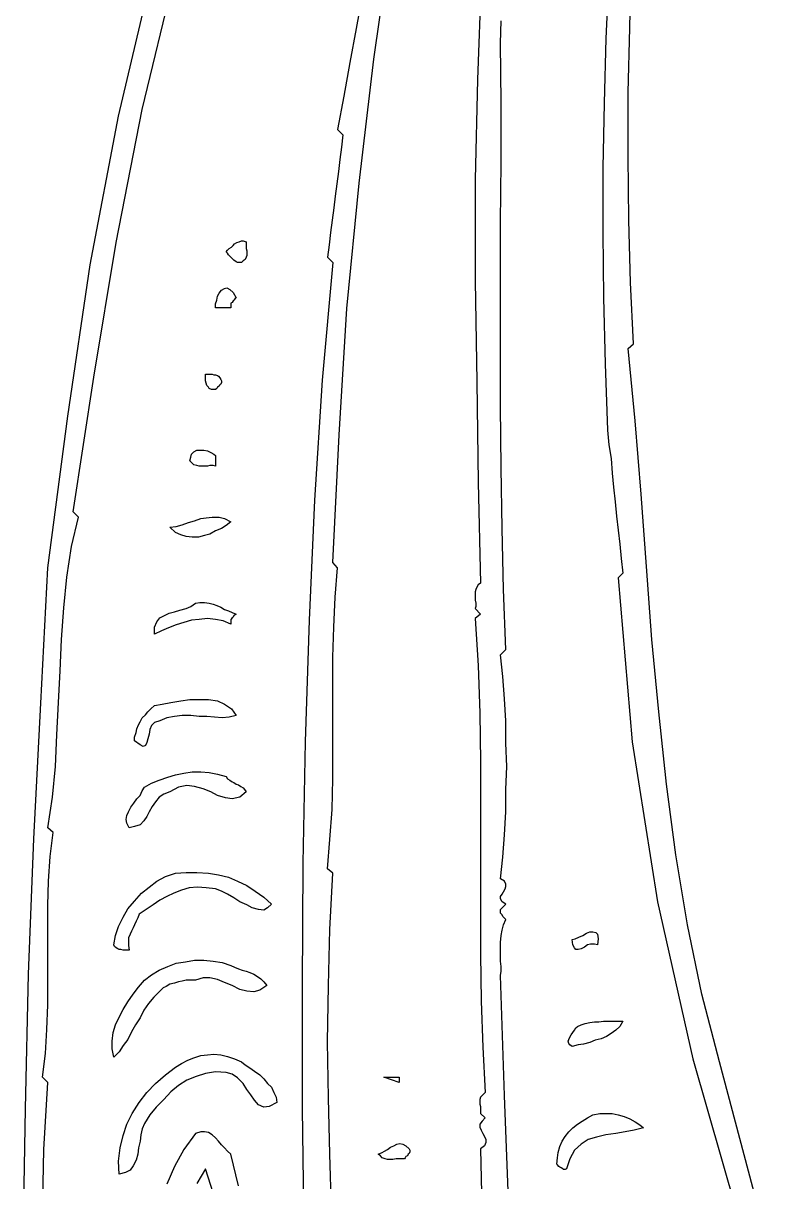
# Model space of a CAD drawing. Extents: x 0 to 5.57, y 0.04 to 9.51.
# Drawn here: x 0.802 to 1.772, y 6.473 to 7.979 of the extents above; entities that cross this region are included whole.
import ezdxf

# ---------------------------------------------------------------- set-up
doc = ezdxf.new("R2010")
doc.units = 0
doc.layers.add('1', color=7, linetype='Continuous')

msp = doc.modelspace()

# ---------------------------------------------------------------- linework, layer by layer
for points in [[(0.802, 6.394), (0.805, 6.568), (0.809, 6.743), (0.816, 6.919), (0.825, 7.095), (0.834, 7.271), (0.86, 7.468), (0.889, 7.665), (0.926, 7.858), (0.971, 8.049)], [(1.092, 7.695), (1.092, 7.692), (1.092, 7.689), (1.092, 7.686), (1.093, 7.683), (1.093, 7.68), (1.093, 7.677), (1.092, 7.675), (1.091, 7.672), (1.088, 7.67), (1.086, 7.668), (1.083, 7.668), (1.081, 7.668), (1.079, 7.669), (1.076, 7.671), (1.074, 7.673), (1.073, 7.674), (1.071, 7.676), (1.069, 7.678), (1.068, 7.68), (1.066, 7.682), (1.068, 7.684), (1.07, 7.686), (1.073, 7.688), (1.075, 7.69), (1.077, 7.692), (1.08, 7.694), (1.083, 7.695), (1.086, 7.696), (1.088, 7.696), (1.092, 7.695)], [(1.079, 7.622), (1.078, 7.621), (1.076, 7.619), (1.075, 7.618), (1.074, 7.616), (1.072, 7.615), (1.072, 7.613), (1.072, 7.611), (1.072, 7.609), (1.052, 7.609), (1.052, 7.614), (1.054, 7.619), (1.055, 7.624), (1.057, 7.628), (1.06, 7.632), (1.064, 7.634), (1.067, 7.635), (1.071, 7.633), (1.075, 7.629), (1.079, 7.622)], [(1.059, 7.516), (1.06, 7.514), (1.06, 7.512), (1.059, 7.51), (1.058, 7.509), (1.057, 7.507), (1.055, 7.506), (1.054, 7.504), (1.052, 7.503), (1.049, 7.503), (1.047, 7.503), (1.044, 7.504), (1.043, 7.506), (1.041, 7.508), (1.04, 7.511), (1.039, 7.514), (1.039, 7.517), (1.039, 7.52), (1.039, 7.523), (1.042, 7.523), (1.045, 7.523), (1.048, 7.523), (1.05, 7.522), (1.052, 7.522), (1.055, 7.521), (1.056, 7.52), (1.058, 7.518), (1.059, 7.516)], [(1.052, 7.417), (1.052, 7.403), (1.049, 7.404), (1.045, 7.404), (1.042, 7.403), (1.038, 7.403), (1.034, 7.403), (1.031, 7.403), (1.028, 7.404), (1.024, 7.405), (1.022, 7.407), (1.019, 7.41), (1.02, 7.415), (1.021, 7.419), (1.024, 7.422), (1.028, 7.424), (1.032, 7.424), (1.037, 7.424), (1.042, 7.423), (1.046, 7.421), (1.05, 7.419), (1.052, 7.417)], [(1.072, 7.331), (1.066, 7.326), (1.06, 7.322), (1.052, 7.319), (1.045, 7.315), (1.038, 7.313), (1.03, 7.311), (1.022, 7.311), (1.014, 7.312), (1.007, 7.314), (1, 7.317), (0.993, 7.324), (1.001, 7.325), (1.009, 7.327), (1.017, 7.33), (1.025, 7.332), (1.033, 7.335), (1.04, 7.336), (1.048, 7.337), (1.057, 7.337), (1.064, 7.335), (1.072, 7.331)], [(1.079, 7.211), (1.078, 7.21), (1.076, 7.209), (1.075, 7.207), (1.074, 7.206), (1.072, 7.204), (1.072, 7.202), (1.072, 7.2), (1.072, 7.198), (1.062, 7.202), (1.052, 7.204), (1.042, 7.205), (1.031, 7.204), (1.021, 7.203), (1.011, 7.2), (1.001, 7.197), (0.991, 7.193), (0.982, 7.189), (0.973, 7.185), (0.973, 7.194), (0.976, 7.201), (0.98, 7.206), (0.986, 7.209), (0.992, 7.212), (0.999, 7.214), (1.006, 7.216), (1.014, 7.218), (1.02, 7.221), (1.026, 7.225), (1.032, 7.226), (1.038, 7.226), (1.044, 7.225), (1.049, 7.224), (1.054, 7.222), (1.059, 7.22), (1.064, 7.217), (1.069, 7.215), (1.074, 7.213), (1.079, 7.211)], [(1.079, 7.079), (1.07, 7.077), (1.061, 7.076), (1.051, 7.077), (1.041, 7.078), (1.031, 7.078), (1.02, 7.079), (1.009, 7.079), (0.999, 7.078), (0.989, 7.076), (0.98, 7.072), (0.973, 7.07), (0.969, 7.066), (0.967, 7.061), (0.966, 7.055), (0.964, 7.049), (0.963, 7.044), (0.961, 7.04), (0.958, 7.039), (0.954, 7.041), (0.947, 7.046), (0.947, 7.051), (0.949, 7.057), (0.95, 7.062), (0.952, 7.067), (0.954, 7.071), (0.957, 7.076), (0.961, 7.08), (0.964, 7.084), (0.968, 7.088), (0.973, 7.092), (0.983, 7.094), (0.994, 7.096), (1.007, 7.098), (1.019, 7.1), (1.031, 7.1), (1.043, 7.1), (1.055, 7.098), (1.064, 7.094), (1.073, 7.088), (1.079, 7.079)], [(1.092, 6.98), (1.084, 6.973), (1.074, 6.971), (1.065, 6.972), (1.055, 6.975), (1.046, 6.98), (1.036, 6.984), (1.025, 6.987), (1.015, 6.988), (1.004, 6.986), (0.993, 6.98), (0.985, 6.977), (0.979, 6.973), (0.974, 6.967), (0.97, 6.961), (0.966, 6.954), (0.963, 6.948), (0.959, 6.942), (0.954, 6.937), (0.947, 6.935), (0.94, 6.933), (0.937, 6.939), (0.936, 6.944), (0.937, 6.949), (0.939, 6.954), (0.942, 6.96), (0.946, 6.965), (0.95, 6.971), (0.954, 6.975), (0.957, 6.981), (0.96, 6.986), (0.969, 6.991), (0.979, 6.995), (0.99, 6.999), (1, 7.002), (1.011, 7.004), (1.022, 7.006), (1.033, 7.006), (1.044, 7.005), (1.055, 7.003), (1.066, 7), (1.068, 6.997), (1.071, 6.995), (1.074, 6.993), (1.076, 6.992), (1.079, 6.99), (1.082, 6.989), (1.085, 6.987), (1.088, 6.985), (1.09, 6.983), (1.092, 6.98)], [(1.125, 6.834), (1.12, 6.829), (1.115, 6.826), (1.108, 6.827), (1.1, 6.829), (1.093, 6.833), (1.084, 6.837), (1.076, 6.842), (1.068, 6.847), (1.06, 6.851), (1.052, 6.854), (1.04, 6.855), (1.029, 6.856), (1.018, 6.855), (1.008, 6.852), (0.998, 6.848), (0.989, 6.844), (0.98, 6.839), (0.971, 6.833), (0.962, 6.827), (0.953, 6.821), (0.951, 6.816), (0.949, 6.812), (0.947, 6.807), (0.945, 6.803), (0.943, 6.799), (0.941, 6.795), (0.939, 6.79), (0.939, 6.785), (0.939, 6.78), (0.94, 6.774), (0.937, 6.774), (0.934, 6.774), (0.932, 6.774), (0.929, 6.775), (0.927, 6.775), (0.925, 6.776), (0.923, 6.777), (0.921, 6.779), (0.92, 6.781), (0.922, 6.793), (0.926, 6.805), (0.932, 6.817), (0.938, 6.828), (0.947, 6.838), (0.956, 6.848), (0.966, 6.856), (0.976, 6.864), (0.987, 6.87), (1, 6.874), (1.014, 6.875), (1.028, 6.875), (1.043, 6.874), (1.056, 6.872), (1.069, 6.869), (1.081, 6.864), (1.093, 6.858), (1.104, 6.851), (1.115, 6.843), (1.125, 6.834)], [(1.549, 6.781), (1.545, 6.782), (1.54, 6.782), (1.536, 6.781), (1.532, 6.778), (1.528, 6.776), (1.524, 6.775), (1.521, 6.775), (1.519, 6.777), (1.517, 6.781), (1.516, 6.788), (1.52, 6.789), (1.525, 6.791), (1.53, 6.793), (1.535, 6.796), (1.539, 6.798), (1.543, 6.798), (1.547, 6.797), (1.549, 6.795), (1.55, 6.789), (1.549, 6.781)], [(1.119, 6.728), (1.11, 6.722), (1.102, 6.72), (1.093, 6.721), (1.084, 6.723), (1.074, 6.728), (1.064, 6.732), (1.055, 6.736), (1.045, 6.738), (1.036, 6.738), (1.026, 6.735), (1.023, 6.735), (1.019, 6.735), (1.014, 6.735), (1.009, 6.734), (1.004, 6.733), (0.999, 6.731), (0.993, 6.73), (0.988, 6.727), (0.984, 6.725), (0.98, 6.721), (0.972, 6.713), (0.965, 6.705), (0.959, 6.696), (0.954, 6.686), (0.948, 6.677), (0.943, 6.668), (0.938, 6.658), (0.932, 6.65), (0.927, 6.642), (0.92, 6.635), (0.918, 6.646), (0.918, 6.656), (0.919, 6.667), (0.922, 6.677), (0.927, 6.687), (0.932, 6.697), (0.938, 6.707), (0.945, 6.717), (0.952, 6.726), (0.96, 6.735), (0.969, 6.742), (0.979, 6.748), (0.99, 6.753), (1.001, 6.757), (1.013, 6.759), (1.025, 6.761), (1.037, 6.761), (1.049, 6.76), (1.061, 6.758), (1.072, 6.754), (1.077, 6.752), (1.082, 6.75), (1.087, 6.748), (1.092, 6.747), (1.097, 6.745), (1.102, 6.743), (1.107, 6.74), (1.111, 6.737), (1.115, 6.733), (1.119, 6.728)], [(1.582, 6.682), (1.578, 6.675), (1.573, 6.67), (1.567, 6.666), (1.561, 6.662), (1.554, 6.659), (1.546, 6.657), (1.539, 6.654), (1.531, 6.652), (1.524, 6.651), (1.516, 6.649), (1.513, 6.651), (1.512, 6.653), (1.511, 6.656), (1.512, 6.658), (1.513, 6.661), (1.515, 6.664), (1.517, 6.667), (1.519, 6.67), (1.521, 6.673), (1.523, 6.675), (1.528, 6.677), (1.533, 6.679), (1.539, 6.68), (1.545, 6.681), (1.551, 6.681), (1.557, 6.682), (1.564, 6.682), (1.57, 6.682), (1.576, 6.682), (1.582, 6.682)], [(1.132, 6.576), (1.122, 6.571), (1.115, 6.57), (1.108, 6.573), (1.103, 6.579), (1.098, 6.586), (1.093, 6.593), (1.088, 6.601), (1.081, 6.608), (1.074, 6.613), (1.066, 6.615), (1.052, 6.616), (1.039, 6.614), (1.027, 6.61), (1.015, 6.605), (1.004, 6.598), (0.994, 6.59), (0.985, 6.58), (0.975, 6.57), (0.967, 6.56), (0.96, 6.549), (0.957, 6.542), (0.955, 6.534), (0.954, 6.526), (0.952, 6.517), (0.951, 6.509), (0.949, 6.501), (0.945, 6.494), (0.941, 6.488), (0.935, 6.485), (0.927, 6.483), (0.926, 6.5), (0.928, 6.517), (0.932, 6.533), (0.937, 6.548), (0.944, 6.562), (0.953, 6.576), (0.963, 6.589), (0.974, 6.601), (0.987, 6.612), (1, 6.622), (1.008, 6.627), (1.016, 6.631), (1.024, 6.634), (1.033, 6.637), (1.042, 6.638), (1.05, 6.639), (1.059, 6.638), (1.068, 6.636), (1.077, 6.633), (1.086, 6.629), (1.091, 6.625), (1.097, 6.621), (1.103, 6.617), (1.11, 6.612), (1.115, 6.607), (1.12, 6.601), (1.125, 6.596), (1.128, 6.589), (1.131, 6.583), (1.132, 6.576)], [(1.291, 6.602), (1.271, 6.609), (1.291, 6.609), (1.291, 6.602)], [(1.609, 6.543), (1.597, 6.54), (1.585, 6.538), (1.573, 6.536), (1.56, 6.534), (1.548, 6.531), (1.537, 6.528), (1.528, 6.522), (1.519, 6.514), (1.513, 6.503), (1.509, 6.49), (1.507, 6.489), (1.505, 6.489), (1.504, 6.49), (1.502, 6.491), (1.5, 6.492), (1.499, 6.493), (1.497, 6.495), (1.496, 6.496), (1.497, 6.504), (1.498, 6.511), (1.5, 6.519), (1.503, 6.526), (1.507, 6.532), (1.512, 6.538), (1.517, 6.543), (1.523, 6.548), (1.529, 6.552), (1.536, 6.556), (1.543, 6.56), (1.552, 6.562), (1.56, 6.562), (1.568, 6.562), (1.576, 6.56), (1.584, 6.558), (1.591, 6.555), (1.598, 6.551), (1.604, 6.547), (1.609, 6.543)], [(1.304, 6.516), (1.305, 6.514), (1.305, 6.512), (1.304, 6.51), (1.303, 6.509), (1.302, 6.507), (1.3, 6.506), (1.299, 6.504), (1.298, 6.503), (1.294, 6.503), (1.29, 6.503), (1.287, 6.503), (1.283, 6.502), (1.279, 6.502), (1.276, 6.502), (1.273, 6.503), (1.269, 6.504), (1.267, 6.507), (1.264, 6.509), (1.269, 6.511), (1.272, 6.513), (1.276, 6.515), (1.28, 6.518), (1.284, 6.52), (1.288, 6.522), (1.292, 6.523), (1.296, 6.522), (1.3, 6.52), (1.304, 6.516)], [(1.056, 6.437), (1.039, 6.49), (1.028, 6.471)]]:
    msp.add_lwpolyline(points)
at = {"layer": '1'}
for points in [[(1.203, 6.437), (1.201, 6.509), (1.199, 6.582), (1.198, 6.655), (1.199, 6.728), (1.201, 6.801), (1.205, 6.874), (1.198, 6.88), (1.201, 6.918), (1.204, 6.957), (1.205, 6.997), (1.205, 7.036), (1.205, 7.076), (1.205, 7.115), (1.205, 7.155), (1.206, 7.194), (1.208, 7.233), (1.211, 7.271), (1.205, 7.278), (1.213, 7.444), (1.223, 7.608), (1.239, 7.771), (1.258, 7.932), (1.281, 8.092)], [(1.564, 8.043), (1.56, 7.959), (1.558, 7.875), (1.556, 7.791), (1.556, 7.707), (1.557, 7.622), (1.559, 7.536), (1.562, 7.45), (1.564, 7.431), (1.567, 7.413), (1.568, 7.394), (1.57, 7.376), (1.572, 7.357), (1.574, 7.338), (1.576, 7.32), (1.578, 7.302), (1.58, 7.283), (1.582, 7.264), (1.576, 7.258), (1.594, 7.045), (1.627, 6.837), (1.673, 6.633), (1.73, 6.435)], [(1.772, 6.387), (1.708, 6.629), (1.685, 6.717), (1.666, 6.807), (1.651, 6.898), (1.639, 6.99), (1.629, 7.084), (1.62, 7.178), (1.613, 7.273), (1.606, 7.367), (1.598, 7.462), (1.589, 7.556), (1.596, 7.562), (1.592, 7.642), (1.59, 7.723), (1.589, 7.806), (1.589, 7.889), (1.591, 7.973), (1.593, 8.055)], [(0.827, 6.427), (0.829, 6.515), (0.834, 6.602), (0.827, 6.609), (0.831, 6.64), (0.833, 6.671), (0.834, 6.703), (0.834, 6.735), (0.834, 6.768), (0.834, 6.8), (0.834, 6.832), (0.835, 6.864), (0.837, 6.896), (0.841, 6.927), (0.834, 6.933), (0.84, 6.973), (0.844, 7.013), (0.846, 7.054), (0.848, 7.096), (0.85, 7.137), (0.852, 7.178), (0.855, 7.219), (0.859, 7.259), (0.865, 7.299), (0.874, 7.337), (0.867, 7.344), (0.894, 7.519), (0.923, 7.694), (0.957, 7.867), (0.998, 8.037)], [(1.398, 8.036), (1.393, 7.906), (1.39, 7.776), (1.39, 7.644), (1.392, 7.513), (1.394, 7.382), (1.397, 7.251), (1.394, 7.249), (1.392, 7.246), (1.391, 7.243), (1.39, 7.24), (1.39, 7.236), (1.39, 7.233), (1.39, 7.229), (1.391, 7.225), (1.391, 7.221), (1.39, 7.218), (1.397, 7.211), (1.39, 7.205), (1.394, 7.144), (1.396, 7.082), (1.397, 7.019), (1.397, 6.956), (1.397, 6.894), (1.397, 6.831), (1.397, 6.769), (1.398, 6.708), (1.4, 6.648), (1.403, 6.589), (1.401, 6.587), (1.399, 6.585), (1.397, 6.583), (1.396, 6.58), (1.396, 6.577), (1.396, 6.574), (1.397, 6.571), (1.397, 6.568), (1.397, 6.565), (1.397, 6.562), (1.403, 6.556), (1.399, 6.552), (1.396, 6.548), (1.396, 6.544), (1.398, 6.54), (1.4, 6.536), (1.402, 6.532), (1.404, 6.528), (1.404, 6.524), (1.402, 6.52), (1.397, 6.516), (1.403, 6.247)], [(1.243, 8.015), (1.235, 7.972), (1.227, 7.928), (1.219, 7.884), (1.211, 7.841), (1.218, 7.834), (1.216, 7.818), (1.214, 7.802), (1.212, 7.786), (1.21, 7.77), (1.208, 7.754), (1.206, 7.739), (1.204, 7.723), (1.202, 7.707), (1.2, 7.691), (1.198, 7.675), (1.205, 7.668), (1.191, 7.515), (1.181, 7.359), (1.174, 7.203), (1.169, 7.045), (1.166, 6.887), (1.165, 6.727), (1.165, 6.568), (1.167, 6.409)], [(1.434, 6.427), (1.428, 6.585), (1.423, 6.741), (1.424, 6.747), (1.424, 6.753), (1.423, 6.76), (1.423, 6.768), (1.423, 6.776), (1.423, 6.784), (1.424, 6.793), (1.425, 6.8), (1.427, 6.807), (1.43, 6.814), (1.429, 6.815), (1.427, 6.817), (1.426, 6.818), (1.425, 6.82), (1.423, 6.822), (1.423, 6.823), (1.423, 6.825), (1.423, 6.827), (1.43, 6.834), (1.425, 6.837), (1.423, 6.841), (1.423, 6.844), (1.425, 6.847), (1.427, 6.85), (1.429, 6.854), (1.43, 6.857), (1.43, 6.86), (1.428, 6.864), (1.423, 6.867), (1.426, 6.895), (1.428, 6.924), (1.43, 6.954), (1.43, 6.983), (1.431, 7.013), (1.43, 7.043), (1.43, 7.072), (1.428, 7.101), (1.426, 7.13), (1.423, 7.158), (1.43, 7.165), (1.427, 7.243), (1.425, 7.322), (1.424, 7.401), (1.423, 7.481), (1.423, 7.561), (1.423, 7.64), (1.423, 7.72), (1.424, 7.798), (1.424, 7.876), (1.423, 7.953), (1.424, 7.982)], [(1.082, 6.468), (1.072, 6.509), (1.068, 6.513), (1.064, 6.517), (1.06, 6.521), (1.056, 6.526), (1.052, 6.53), (1.048, 6.534), (1.043, 6.537), (1.038, 6.538), (1.033, 6.538), (1.026, 6.536), (1.011, 6.515), (0.999, 6.493), (0.989, 6.47)]]:
    msp.add_lwpolyline(points, dxfattribs=at)

doc.saveas('drawing.dxf')
